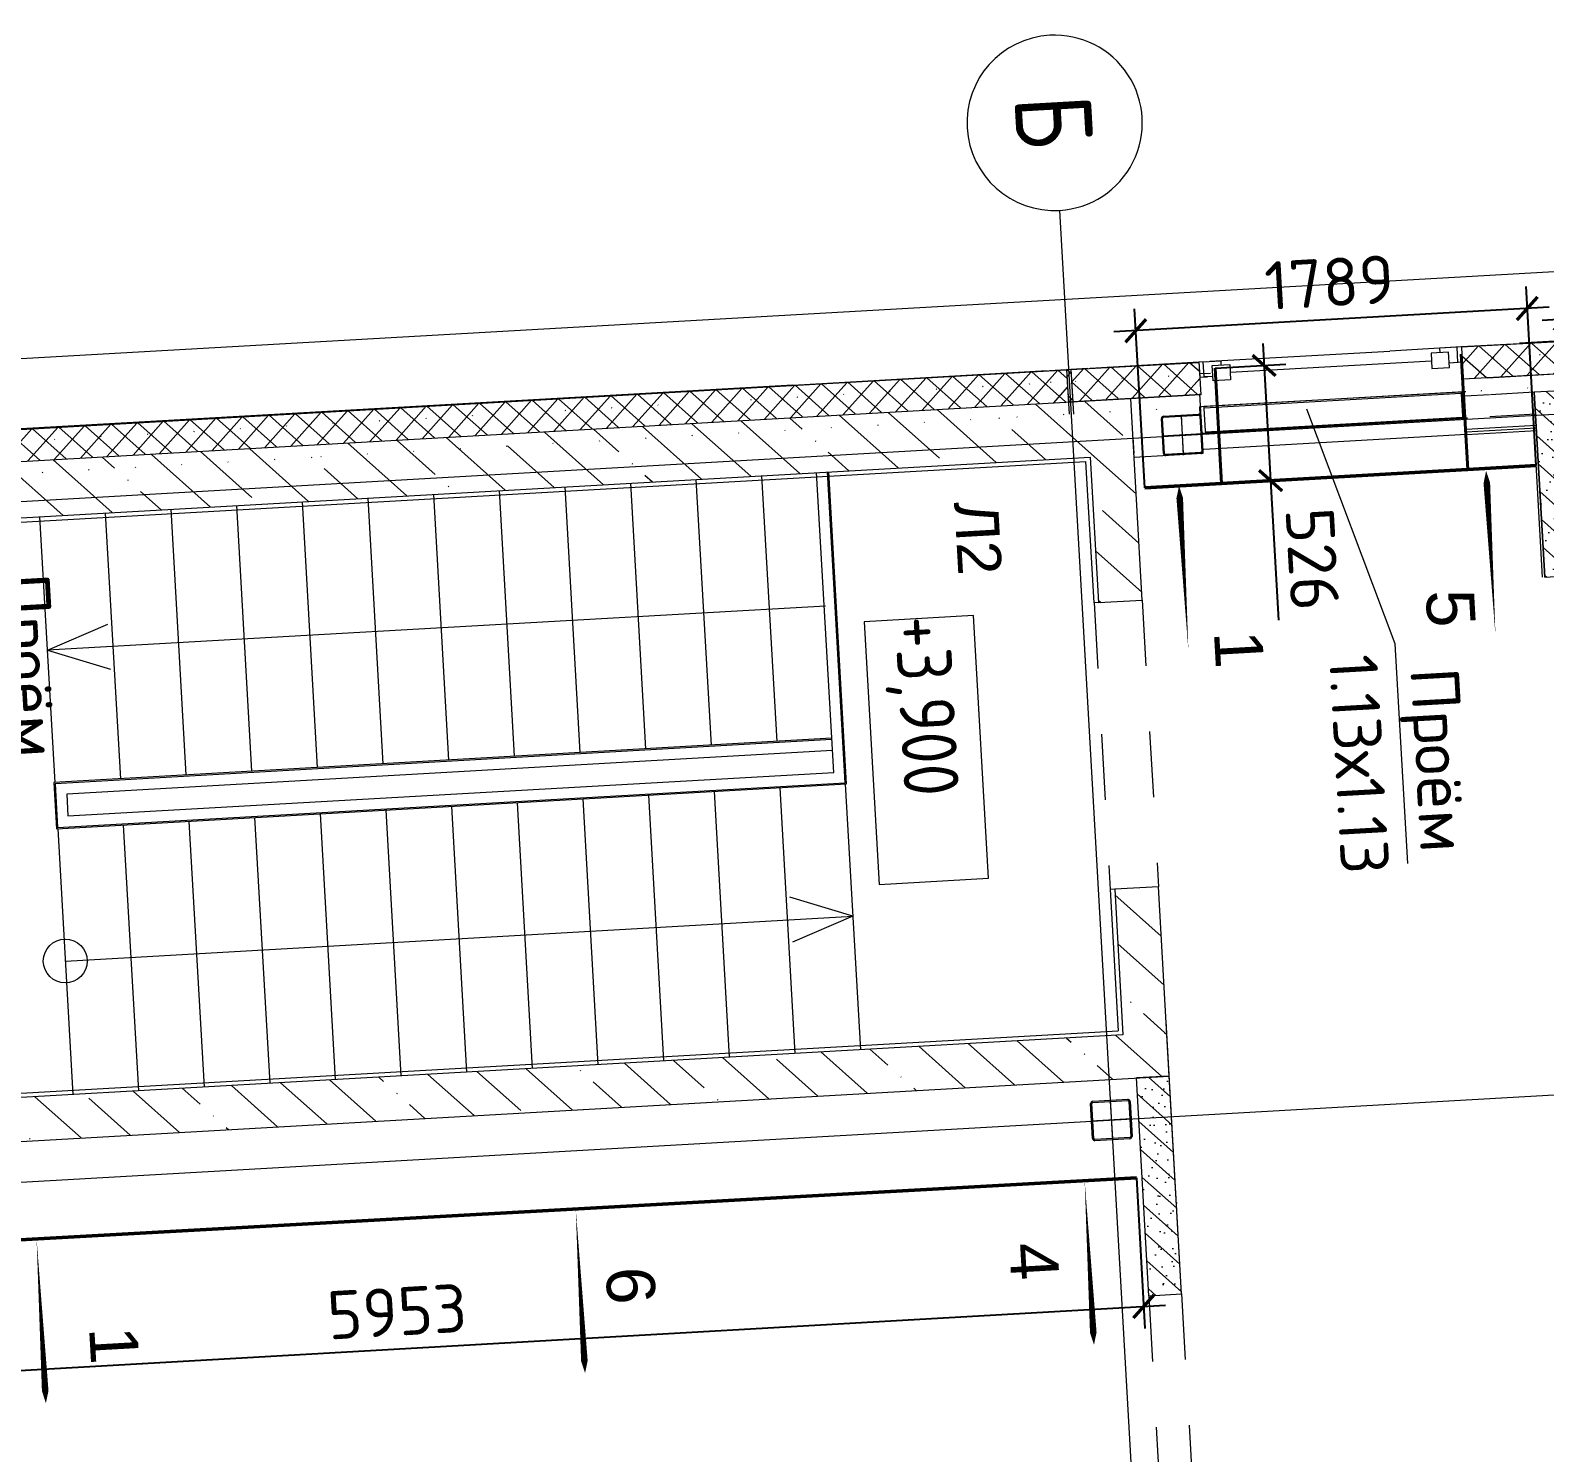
# Model space of a CAD drawing. Header units: metres. Extents: x 107714.6 to 107732.7, y 110796.8 to 110831.
# Drawn here: x 107718.9 to 107725.81, y 110824.25 to 110830.74 of the extents above; entities that cross this region are included whole.
import ezdxf

# ---------------------------------------------------------------- set-up
doc = ezdxf.new("R2010")
doc.units = ezdxf.units.M
doc.header["$PDMODE"] = 35
doc.header["$PDSIZE"] = 0.01
doc.linetypes.add('_ШТР__3__3__Скрыто', pattern=[6, 3, -3])
doc.linetypes.add('GOST2.303 5', pattern=[24, 20, -1.5, 1, -1.5])
for name, color, linetype in [('2023.11.08_В_ОТКЛОНЕНИЯ', 7, 'Continuous'), ('_1-1_ Внутренние стены', 7, 'Continuous'), ('PDF _Текст', 7, 'Continuous')]:
    doc.layers.add(name, color=color, linetype=linetype)
doc.layers.add('Вспомогательные', color=6, linetype='Continuous', plot=False)
for name, color, linetype, lineweight in [('Высотные отметки', 7, 'Continuous', 9), ('ГКЛ', 250, 'Continuous', 50), ('Оси', 7, 'Continuous', 9), ('Откосы', 250, 'Continuous', 40), ('Перекрытия', 7, 'Continuous', 18), ('Размерные', 45, 'Continuous', 15), ('Стены', 7, 'Continuous', 18), ('Стены разрез', 7, 'Continuous', 5), ('Стены штриховка', 7, 'Continuous', 5), ('Типовые аннотации', 7, 'Continuous', 18), ('Элементы узлов', 7, 'Continuous', 18)]:
    doc.layers.add(name, color=color, linetype=linetype, lineweight=lineweight)
for name, color, linetype, lineweight, true_color in [('Импосты витража', 7, 'Continuous', 9, 0x004080), ('Каркас несущий', 7, 'Continuous', 18, 0x800040), ('Каркас_Импост', 7, 'Continuous', 9, 0x804000), ('Крыши', 7, 'Continuous', 9, 0x004000), ('Лестницы', 7, 'Continuous', 9, 0x506c76), ('Линии', 7, 'Continuous', 9, 0x00a600), ('Ограждение', 7, 'Continuous', 9, 0x408080), ('Окна', 7, 'Continuous', 9, 0x0080c0), ('Поручни', 7, 'Continuous', 9, 0x408080), ('Скрытые грани', 7, 'Continuous', 18, 0x800040)]:
    doc.layers.add(name, color=color, linetype=linetype, lineweight=lineweight, true_color=true_color)
doc.styles.add('AxeAndPointZ', font='arial.ttf')
doc.styles.add('GOST 2.304 type A', font='isocpeur.ttf')
doc.styles.add('GOST Common', font='GOST_Common.ttf', dxfattribs={"width": 0.9, "height": 349.9999999999996})
doc.styles.add('GOST Common_2', font='GOST_Common.ttf', dxfattribs={"width": 0.9, "height": 250})
doc.styles.add('PDF Arial', font='arial.ttf')
doc.dimstyles.new('ISO-25', dxfattribs={"dimtxt": 0.22, "dimasz": 0.1, "dimexe": 0.1, "dimexo": 0, "dimgap": 0.06, "dimtad": 1, "dimdec": 0, "dimlfac": 1000, "dimtxsty": 'GOST 2.304 type A', "dimblk": 'ARCHTICK', "dimcen": 2.5, "dimdle": 0.1, "dimadec": 0, "dimazin": 0, "dimtfac": 1, "dimtdec": 0, "dimtmove": 0, "dimatfit": 3, "dimfxl": 1, "dimarcsym": 0})
pattern_1 = [(318.2530497410625, (107716.8197510312, 110843.4980960244), (0.09987629308477991, 0.1119139226354038), [])]
pattern_2 = [(318.2530497410625, (107716.8197510312, 110843.4980960244), (0.2114048203627841, 0.2368844695782714), []), (318.2530497410625, (107716.8324908329, 110843.2739517819), (0.2114048203627841, 0.2368844695782714), [0.396875, -0.079375, 0.003353, -0.07602199999999999])]

# ---------------------------------------------------------------- blocks, each defined once
blk = doc.blocks.new('102_Окно_1Створка_ГОСТ23166-99 - 1160х1150h-949099-_О__L2_3_900_')
at = {"layer": 'Каркас_Импост', "color": 7, "lineweight": 18}
for p, q in [((-638.1000000000057, 75), (-638.1000000000057, 4.999999999999946)), ((-638.1000000000057, 75), (-603.0999999999879, 75)), ((-618.0999999999985, 75), (-538.0999999999988, 75)), ((-618.0999999999985, 5.000000000001291), (-618.0999999999985, 75)), ((-538.0999999999988, 75), (-538.0999999999988, 55.00000000000065)), ((461.8999999999968, 75), (461.8999999999968, 54.99999999999865)), ((541.8999999999966, 75), (461.8999999999968, 75)), ((561.8999999999994, 75), (526.8999999999995, 75)), ((541.8999999999966, 5.000000000001291), (541.8999999999966, 75)), ((561.8999999999994, 75), (561.8999999999994, 4.999999999999946)), ((-638.1000000000057, 4.999999999999946), (-603.1000000000057, 4.999999999999946)), ((-578.0999999999991, 5.000000000001291), (-618.0999999999985, 5.000000000001291)), ((-578.0999999999991, -14.99999999999933), (-578.0999999999991, 55.00000000000065)), ((-578.0999999999991, 55.00000000000065), (-498.0999999999991, 55.00000000000065)), ((-498.0999999999991, 55.00000000000065), (-498.0999999999991, -14.99999999999933)), ((-498.0999999999991, 20.00000000000716), (421.8999999999967, 20.00000000000716)), ((421.8999999999967, 54.99999999999865), (421.8999999999967, -14.99999999999933)), ((501.8999999999966, 54.99999999999865), (421.8999999999967, 54.99999999999865)), ((501.8999999999966, -14.99999999999933), (501.8999999999966, 54.99999999999865)), ((541.8999999999966, 5.000000000001291), (501.8999999999966, 5.000000000001291)), ((561.8999999999994, 4.999999999999946), (526.8999999999992, 4.999999999999946)), ((-498.0999999999991, -14.99999999999933), (-578.0999999999991, -14.99999999999933)), ((421.8999999999967, -14.99999999999933), (501.8999999999966, -14.99999999999933))]:
    blk.add_line(p, q, dxfattribs=at)
blk = doc.blocks.new('253_Балка_Труба_ГОСТ 30245-2003 - 120x120x5-1324363-_О__L2_3_900_')
at = {"layer": 'Каркас несущий', "color": 7}
for p, q in [((587.2999999999747, 59.99999999998203), (-587.3000000000246, 59.99999999998203)), ((-587.300000000033, 50.99999999999854), (-587.300000000033, 59.99999999999781)), ((-587.300000000033, -51.00000000000383), (-587.300000000033, 50.99999999999826)), ((587.2999999999648, 59.99999999999781), (587.2999999999648, 50.9999999999986)), ((587.2999999999648, 50.99999999999826), (587.2999999999648, -51.00000000000383)), ((-587.300000000033, -60.00000000000152), (-587.300000000033, -51.00000000000359)), ((-587.3000000000246, -60.00000000001668), (587.2999999999747, -60.00000000001668)), ((587.2999999999648, -51.00000000000354), (587.2999999999648, -60.00000000000152))]:
    blk.add_line(p, q, dxfattribs=at)
at = {"layer": 'Скрытые грани', "color": 7}
for p, q in [((-587.300000000033, 54.99999999999806), (587.2999999999648, 54.99999999999806)), ((-587.300000000033, -55.00000000000161), (587.2999999999648, -55.00000000000161))]:
    blk.add_line(p, q, dxfattribs=at)
blk = doc.blocks.new('Ограждение - Ограждение-1239730-_О__L2_3_900_')
at = {"layer": 'Поручни', "color": 7}
for p, q in [((16501.00000000007, 4880.999999999986), (15075.00000000008, 4880.999999999991)), ((16495.00000000007, 4874.999999999986), (15075.00000000008, 4874.999999999991)), ((16495.00000000007, 1274.999999999985), (16495.00000000007, 4874.999999999987)), ((16501.00000000007, 1268.999999999985), (16501.00000000007, 4880.999999999986)), ((16445.00000000007, 4824.999999999986), (15075.00000000008, 4824.999999999991)), ((16289.00000000008, 4824.999999999985), (16289.00000000007, 1268.999999999986)), ((16295.00000000008, 4824.999999999985), (16295.00000000007, 1274.999999999985)), ((16345.00000000008, 4824.999999999985), (16345.00000000007, 1324.999999999986)), ((16445.00000000006, 1324.999999999985), (16445.00000000007, 4824.999999999986)), ((16345.00000000007, 1324.999999999985), (16445.00000000006, 1324.999999999985)), ((16289.00000000007, 1268.999999999986), (16501.00000000007, 1268.999999999985)), ((16295.00000000007, 1274.999999999986), (16495.00000000007, 1274.999999999985))]:
    blk.add_line(p, q, dxfattribs=at)
blk = doc.blocks.new('Прямоугольный импост - 20х150 мм_Утеплитель_Наружный-1317558-_О__L2_3_900_')
at = {"layer": 'Импосты витража'}
h = blk.add_hatch(dxfattribs=at)
h.set_pattern_fill('FP_21', style=0, pattern_type=2)
h.set_pattern_definition([(225, (6000, 14800), (60.10407640085654, -60.10407640085653), []), (135, (6000, 14800), (-60.10407640085654, -60.10407640085653), [])])
h.paths.add_polyline_path([(9.999999999993396, 74.99999999998295), (9.999999999993396, -75.00000000001761), (-10.00000000000206, -75.00000000001761), (-10.00000000000206, 74.99999999998295)], flags=0)
at = {"layer": 'Импосты витража', "color": 7, "lineweight": 18}
for p, q in [((10, 75), (-10, 75)), ((-10, 75), (-10, -74.99999999999999)), ((10, 74.99999999999999), (10, -74.99999999999999)), ((-10, -74.99999999999999), (10, -74.99999999999999))]:
    blk.add_line(p, q, dxfattribs=at)
blk = doc.blocks.new('012_Стрелка _ЭлУзла_Линия_ - Стрелка с пустым кружком-1367275-_О__L2_3_900_')
at = {"layer": 'Элементы узлов'}
blk.add_line((0.9999999999999757, 0), (3600, 0), dxfattribs=at)
blk = doc.blocks.new('012_Стрелка _ЭлУзла_Линия_ - Стрелка-1367453-_О__L2_3_900_')
at = {"layer": 'Элементы узлов'}
blk.add_line((0.9999999999999757, 0), (3557.000000000004, 0), dxfattribs=at)
blk = doc.blocks.new('Высотные отметки - Рамка-5093-_О__L2_3_900_')
at = {"layer": 'Типовые аннотации', "lineweight": 9}
for p, q in [((-6, -4.215182808673287e-14), (-6, 4.999999999999958)), ((-6, 4.999999999999958), (6, 4.999999999999958)), ((6, 4.999999999999958), (6, -4.229949723821846e-14)), ((6, -4.215182808673287e-14), (-6, -4.215182808673287e-14))]:
    blk.add_line(p, q, dxfattribs=at)
blk = doc.blocks.new('к4')
at = {"color": 253, "linetype": 'Continuous', "lineweight": 5, "ltscale": 150}
for p, q in [((4150607.778568611, 536606.2294011294), (4150607.778568611, 536766.2294011294)), ((4150612.778568611, 536606.2294011294), (4150612.778568611, 536766.2294011294)), ((4150617.778568611, 536776.2294011294), (4150777.778568611, 536776.2294011294)), ((4150617.778568611, 536771.2294011294), (4150777.778568611, 536771.2294011294)), ((4150782.778568611, 536766.2294011294), (4150782.778568611, 536606.2294011294)), ((4150787.778568611, 536766.2294011294), (4150787.778568611, 536606.2294011294)), ((4150777.778568611, 536601.2294011294), (4150617.778568611, 536601.2294011294)), ((4150777.778568611, 536596.2294011294), (4150617.778568611, 536596.2294011294))]:
    blk.add_line(p, q, dxfattribs=at)
at = {"color": 253, "linetype": 'GOST2.303 5', "lineweight": 5, "ltscale": 150}
for p, q in [((4150697.778568611, 536778.2294011294), (4150697.778568611, 536594.2294011294)), ((4150605.778568611, 536686.2294011294), (4150789.778568611, 536686.2294011294))]:
    blk.add_line(p, q, dxfattribs=at)
at = {"color": 253, "linetype": 'Continuous', "lineweight": 5, "ltscale": 150}
for centre, radius, start, end in [((4150617.778568611, 536766.2294011294), 10, 90, 180), ((4150617.778568611, 536766.2294011294), 5, 90, 180), ((4150777.778568611, 536766.2294011294), 10, 0, 90), ((4150777.778568611, 536766.2294011294), 5, 0, 90), ((4150617.778568611, 536606.2294011294), 10, 180, 270), ((4150617.778568611, 536606.2294011294), 5, 180, 270), ((4150777.778568611, 536606.2294011294), 5, 270, 0), ((4150777.778568611, 536606.2294011294), 10, 270, 0)]:
    blk.add_arc(centre, radius, start, end, dxfattribs=at)
at = {"layer": 'Вспомогательные', "color": 253, "lineweight": 5, "ltscale": 10}
blk.add_line((4150612.778568611, 536686.2294011294), (4150782.778568611, 536686.2294011294), dxfattribs=at)
blk = doc.blocks.new('к2')
at = {"color": 0, "linetype": 'Continuous', "lineweight": 5, "ltscale": 150}
for p, q in [((4137507.778568611, 536606.2294011269), (4137507.778568611, 536766.2294011269)), ((4137512.778568611, 536606.2294011269), (4137512.778568611, 536766.2294011269)), ((4137517.778568611, 536776.2294011269), (4137677.778568611, 536776.2294011269)), ((4137517.778568611, 536771.2294011269), (4137677.778568611, 536771.2294011269)), ((4137682.778568611, 536766.2294011269), (4137682.778568611, 536606.2294011269)), ((4137687.778568611, 536766.2294011269), (4137687.778568611, 536606.2294011269)), ((4137677.778568611, 536601.2294011269), (4137517.778568611, 536601.2294011269)), ((4137677.778568611, 536596.2294011269), (4137517.778568611, 536596.2294011269))]:
    blk.add_line(p, q, dxfattribs=at)
at = {"color": 0, "linetype": 'GOST2.303 5', "lineweight": 5, "ltscale": 150}
for p, q in [((4137597.778568611, 536778.2294011269), (4137597.778568611, 536594.2294011269)), ((4137505.778568611, 536686.2294011269), (4137689.778568611, 536686.2294011269))]:
    blk.add_line(p, q, dxfattribs=at)
at = {"color": 0, "linetype": 'Continuous', "lineweight": 5, "ltscale": 150}
for centre, radius, start, end in [((4137517.778568611, 536766.2294011269), 10, 90, 180), ((4137517.778568611, 536766.2294011269), 5, 90, 180), ((4137677.778568611, 536766.2294011269), 10, 0, 90), ((4137677.778568611, 536766.2294011269), 5, 0, 90), ((4137517.778568611, 536606.2294011269), 10, 180, 270), ((4137517.778568611, 536606.2294011269), 5, 180, 270), ((4137677.778568611, 536606.2294011269), 5, 270, 0), ((4137677.778568611, 536606.2294011269), 10, 270, 0)]:
    blk.add_arc(centre, radius, start, end, dxfattribs=at)
at = {"layer": 'Вспомогательные', "color": 0, "lineweight": 5, "ltscale": 10}
blk.add_line((4137512.778568611, 536686.2294011269), (4137682.778568611, 536686.2294011269), dxfattribs=at)
blk = doc.blocks.new('Ось сетки - Круг_Ø8 мм-6577-_О__L2_3_900_')
at = {"layer": 'Оси', "lineweight": 20}
for centre, start, end in [((0, -2.710563210106287e-17), 359.9999999999996, 179.9999999999998), ((5.287437154777308e-16, -2.710563210106287e-17), 179.9999999999998, 359.9999999999993)]:
    blk.add_arc(centre, 4.000000000000003, start, end, dxfattribs=at)
blk = doc.blocks.new('_ArchTick')
at = {"color": 0, "linetype": 'ByBlock', "lineweight": 9, "const_width": 0.15}
blk.add_lwpolyline([(-0.5, -0.5), (0.5, 0.5)], dxfattribs=at)
blk = doc.blocks.new('*D46')
at = {"layer": 'Defpoints', "color": 0, "lineweight": 9, "transparency": 16777216}
for p in [(107729.2769080956, 110829.6144074362), (107729.3071764672, 110829.0818653012, 4.014), (107725.9336212139, 110828.8901208041, 4.014)]:
    blk.add_point(p, dxfattribs=at)
at = {"layer": 'ГКЛ', "color": 0, "lineweight": -2, "transparency": 16777216}
for p, q in [((107729.3071764672, 110829.0818653011), (107729.2712335027, 110829.7142463013)), ((107725.8035139772, 110829.4169883458), (107729.3767469608, 110829.6200820291)), ((107725.9336212139, 110828.8901208041), (107725.8976782493, 110829.5225018039))]:
    blk.add_line(p, q, dxfattribs=at)
at = {"layer": 'ГКЛ', "color": 0, "lineweight": -2, "transparency": 16777216, "xscale": 0.1, "yscale": 0.1, "zscale": 0.1}
for p, rotation in [((107729.2769080957, 110829.6144074361), 3.253049744874275), ((107725.9033528423, 110829.4226629388), 183.2530497448743)]:
    blk.add_blockref('_ArchTick', p, dxfattribs=dict(at, rotation=rotation))
at = {"layer": 'ГКЛ', "color": 0, "lineweight": 9, "transparency": 16777216, "insert": (107727.5804836609, 110829.6882612582), "char_height": 0.22, "attachment_point": 5, "rotation": 3.2530497448742746, "style": 'GOST 2.304 type A'}
blk.add_mtext('3379', dxfattribs=at)
blk = doc.blocks.new('*D80')
at = {"layer": 'Defpoints', "color": 0, "lineweight": 9, "transparency": 16777216}
for p in [(107723.9514504036, 110825.5038855227, 4.057), (107718.0076310355, 110825.1734003201, 4.057), (107723.9847979538, 110824.9171682774)]:
    blk.add_point(p, dxfattribs=at)
at = {"layer": 'ГКЛ', "color": 0, "lineweight": -2, "transparency": 16777216}
for p, q in [((107723.9514504036, 110825.5038855226), (107723.9904725468, 110824.8173294122)), ((107718.0076310355, 110825.1734003201), (107718.0470694035, 110824.4795211469)), ((107717.9415559453, 110824.573685419), (107724.084636819, 110824.9228428704))]:
    blk.add_line(p, q, dxfattribs=at)
at = {"layer": 'ГКЛ', "color": 0, "lineweight": -2, "transparency": 16777216, "xscale": 0.1, "yscale": 0.1, "zscale": 0.1}
for p, rotation in [((107723.9847979538, 110824.9171682774), 3.253049744874275), ((107718.0413948105, 110824.579360012), 183.2530497448743)]:
    blk.add_blockref('_ArchTick', p, dxfattribs=dict(at, rotation=rotation))
at = {"layer": 'ГКЛ', "color": 0, "lineweight": 9, "transparency": 16777216, "insert": (107720.5777584511, 110824.8937949899), "char_height": 0.22, "attachment_point": 5, "rotation": 3.2530497448742746, "style": 'GOST 2.304 type A'}
blk.add_mtext('5953', dxfattribs=at)
blk = doc.blocks.new('*D87')
at = {"layer": 'Defpoints', "color": 0, "lineweight": 9, "transparency": 16777216}
for p in [(107723.9488302751, 110829.3682983617), (107725.7758820181, 110828.7534343346), (107723.9895483748, 110828.6519035695)]:
    blk.add_point(p, dxfattribs=at)
at = {"layer": 'ГКЛ', "color": 0, "lineweight": -2, "transparency": 16777216}
for p, q in [((107725.7758820181, 110828.7534343346), (107725.7294893253, 110829.569667992)), ((107725.8350027835, 110829.4755037199), (107723.8489914099, 110829.3626237686)), ((107723.9895483749, 110828.6519035694), (107723.9431556821, 110829.4681372268))]:
    blk.add_line(p, q, dxfattribs=at)
at = {"layer": 'ГКЛ', "color": 0, "lineweight": -2, "transparency": 16777216, "xscale": 0.1, "yscale": 0.1, "zscale": 0.1}
for p, rotation in [((107725.7351639183, 110829.4698291269), 3.253049744874268), ((107723.9488302751, 110829.3682983616), 183.2530497448743)]:
    blk.add_blockref('_ArchTick', p, dxfattribs=dict(at, rotation=rotation))
at = {"layer": 'ГКЛ', "color": 0, "lineweight": 9, "transparency": 16777216, "insert": (107724.8323502886, 110829.588789815), "char_height": 0.22, "attachment_point": 5, "rotation": 3.2530497448742746, "style": 'GOST 2.304 type A'}
blk.add_mtext('1789', dxfattribs=at)
blk = doc.blocks.new('*D127')
at = {"layer": 'Defpoints', "color": 0, "lineweight": 9, "transparency": 16777216}
for p in [(107724.3103507781, 110829.196986118), (107724.3401991372, 110828.6718336874), (107724.5640109231, 110828.6845545932)]:
    blk.add_point(p, dxfattribs=at)
at = {"layer": 'Откосы', "color": 0, "lineweight": -2, "transparency": 16777216}
for p, q in [((107724.528487971, 110829.3095458889), (107724.5640109231, 110828.6845545932)), ((107724.3103507781, 110829.196986118), (107724.6340014291, 110829.2153816167)), ((107724.3401991372, 110828.6718336874), (107724.6638497883, 110828.6902291862)), ((107724.5640109231, 110828.6845545932), (107724.6002148265, 110828.0475826335))]:
    blk.add_line(p, q, dxfattribs=at)
at = {"layer": 'Откосы', "color": 0, "lineweight": -2, "transparency": 16777216, "xscale": 0.1, "yscale": 0.1, "zscale": 0.1}
for p, rotation in [((107724.534162564, 110829.2097070237), 93.25304974487426), ((107724.5640109231, 110828.6845545932), 273.2530497448743)]:
    blk.add_blockref('_ArchTick', p, dxfattribs=dict(at, rotation=rotation))
at = {"layer": 'Откосы', "color": 0, "lineweight": 9, "transparency": 16777216, "insert": (107724.7546762421, 110828.3257959889), "char_height": 0.22, "attachment_point": 5, "rotation": 273.25304974487426, "style": 'GOST 2.304 type A'}
blk.add_mtext('526', dxfattribs=at)

msp = doc.modelspace()

# ---------------------------------------------------------------- hatches: boundary and pattern name
at = {"layer": '_1-1_ Внутренние стены', "linetype": 'Continuous', "lineweight": 5}
h = msp.add_hatch(dxfattribs=at)
h.set_pattern_fill('ГАЗОБЕТОН_0004', color=253, scale=0.0009999999999999998, angle=-86.74695025893752, style=0, pattern_type=2)
h.set_pattern_definition([(318.2530497410625, (107717.7062463423, 110785.4281183201), (0.05992577585086795, 0.06714835358124227), []), (3.253049741062484, (107717.7661721181, 110785.4952666737), (-0.004596420321715167, 0.08086948077133997), [0, -0.05399999999999999, 0, -0.081]), (68.25304974106251, (107717.8333204717, 110785.4353408978), (0.07523517132326894, -0.03001114786139262), [0, -0.0396, 0, -0.06839999999999997])])
h.paths.add_polyline_path([(107725.9166638616, 110829.096102171), (107725.7669055639, 110829.0875902815), (107725.8148558746, 110828.243951871), (107725.9646141724, 110828.2524637605)])
h = msp.add_hatch(dxfattribs=at)
h.set_pattern_fill('ГАЗОБЕТОН_0004', color=253, scale=0.0009999999999999998, angle=-86.74695025893752, style=0, pattern_type=2)
h.set_pattern_definition([(318.2530497410625, (107715.8908256341, 110782.3000601921), (0.05992577585086795, 0.06714835358124227), []), (3.253049741062484, (107715.9507514099, 110782.3672085456), (-0.004596420321715167, 0.08086948077133997), [0, -0.05399999999999999, 0, -0.081]), (68.25304974106251, (107716.0178997635, 110782.3072827698), (0.07523517132326894, -0.03001114786139262), [0, -0.0396, 0, -0.06839999999999997])])
h.paths.add_polyline_path([(107724.1012431534, 110825.968044043), (107723.9514848557, 110825.9595321535), (107724.0079470559, 110824.9661354452), (107724.1577053537, 110824.9746473347)])
at = {"layer": 'Стены штриховка', "lineweight": 5}
h = msp.add_hatch(dxfattribs=at)
h.set_pattern_fill('FP_6', color=253, scale=0.0009999999999999998, angle=-86.74695025893752, style=0, pattern_type=2)
h.set_pattern_definition([(318.2530497410625, (107716.8165165132, 110843.5550041776), (0.05659656608137528, 0.06341788949339548), []), (48.25304974106248, (107716.8165165132, 110843.5550041776), (-0.06341788949339547, 0.05659656608137528), [])])
h.paths.add_polyline_path([(107723.660814524, 110829.0470128025), (107724.2448718852, 110829.0802091715), (107724.2365869794, 110829.2259739147), (107723.6525296183, 110829.1927775457)], flags=0)
h.paths.add_polyline_path([(107725.4429382669, 110829.1483042874), (107729.7439965776, 110829.3927657534), (107729.7357116718, 110829.5385304965), (107725.4346533612, 110829.2940690305), (107725.4359542482, 110829.2711812063)], flags=0)
h = msp.add_hatch(dxfattribs=at)
h.set_pattern_fill('FP_5', color=253, scale=0.0009999999999999998, angle=-86.74695025893752, style=0, pattern_type=2)
h.set_pattern_definition(pattern_1)
h.paths.add_polyline_path([(107723.6556506444, 110829.1378661698), (107723.6557641363, 110829.1358693925), (107724.2398214974, 110829.1690657615), (107724.2397080055, 110829.1710625388), (107723.7335249592, 110829.1422923524)], flags=0)
h.paths.add_polyline_path([(107725.4377743873, 110829.2391576547), (107725.4378878792, 110829.2371608774), (107729.7389461898, 110829.4816223434), (107729.738832698, 110829.4836191207), (107725.6018413219, 110829.2484828115)], flags=0)
h = msp.add_hatch(dxfattribs=at)
h.set_pattern_fill('FP_5', color=253, scale=0.0009999999999999998, angle=-86.74695025893752, style=0, pattern_type=2)
h.set_pattern_definition(pattern_1)
h.paths.add_polyline_path([(107723.6641625339, 110828.9881078721), (107724.248219895, 110829.0213042411), (107724.2481064031, 110829.0233010184), (107723.664049042, 110828.9901046494)], flags=0)
h.paths.add_polyline_path([(107725.4462862768, 110829.089399357), (107727.8840168477, 110829.2279539047), (107729.7473445875, 110829.333860823), (107729.7472310956, 110829.3358576003), (107725.4461727849, 110829.0913961343)], flags=0)
h = msp.add_hatch(dxfattribs=at)
h.set_pattern_fill('FP_6', color=253, scale=0.0009999999999999998, angle=-86.74695025893752, style=0, pattern_type=2)
h.set_pattern_definition([(318.2530497410625, (107716.816630005, 110843.5530074003), (0.05659656608137528, 0.06341788949339548), []), (48.25304974106248, (107716.816630005, 110843.5530074003), (-0.06341788949339547, 0.05659656608137528), [])])
h.paths.add_polyline_path([(107717.5474965062, 110828.843779407), (107717.555781412, 110828.6980146639), (107723.6409602428, 110829.0438811066), (107723.6326753371, 110829.1896458498), (107722.6755519695, 110829.135245336)], flags=0)
h = msp.add_hatch(dxfattribs=at)
h.set_pattern_fill('FP_5', color=253, scale=0.0009999999999999998, angle=-86.74695025893752, style=0, pattern_type=2)
h.set_pattern_definition(pattern_1)
h.paths.add_polyline_path([(107717.5506175324, 110828.7888680312), (107723.6357963632, 110829.1347344739), (107723.6356828714, 110829.1367312512), (107717.5505040405, 110828.7908648085)], flags=0)
h = msp.add_hatch(dxfattribs=at)
h.set_pattern_fill('FP_4', color=253, scale=0.0009999999999999998, angle=-86.74695025893752, style=0, pattern_type=2)
h.set_pattern_definition(pattern_2)
h.paths.add_polyline_path([(107717.5503973429, 110828.4402938619), (107723.9400847125, 110828.8034678132), (107723.9256145004, 110829.0580569194), (107717.5359271308, 110828.694882968), (107717.5437230811, 110828.5577209139)])
h = msp.add_hatch(dxfattribs=at)
h.set_pattern_fill('FP_5', color=253, scale=0.0009999999999999998, angle=-86.74695025893752, style=0, pattern_type=2)
h.set_pattern_definition(pattern_1)
h.paths.add_polyline_path([(107717.55901593, 110828.6411065108), (107723.6441947609, 110828.9869729535), (107723.644081269, 110828.9889697308), (107717.5589024381, 110828.6431032881)], flags=0)
h = msp.add_hatch(dxfattribs=at)
h.set_pattern_fill('FP_4', color=253, scale=0.0009999999999999998, angle=-86.74695025893752, style=0, pattern_type=2)
h.set_pattern_definition(pattern_2)
h.paths.add_polyline_path([(107723.7781430256, 110828.128190174), (107723.9778207559, 110828.13953936), (107723.9400847125, 110828.8034678132), (107723.7404069822, 110828.7921186272)], flags=0)
h.paths.add_polyline_path([(107723.8902162371, 110826.1563725873), (107724.0898939674, 110826.1677217733), (107724.0521579241, 110826.8316502265), (107723.8524801938, 110826.8203010405), (107723.8750019371, 110826.4240531861)], flags=0)
h = msp.add_hatch(dxfattribs=at)
h.set_pattern_fill('FP_4', color=253, scale=0.0009999999999999998, angle=-86.74695025893752, style=0, pattern_type=2)
h.set_pattern_definition(pattern_2)
h.paths.add_polyline_path([(107717.9082148976, 110825.6693288579), (107717.9112335141, 110825.6162192776), (107724.1012431534, 110825.968044043), (107724.0898939674, 110826.1677217733), (107717.8998843282, 110825.8158970079)], flags=0)

# ---------------------------------------------------------------- linework, layer by layer
at = {"lineweight": 5, "ltscale": 0.1}
for p, q in [((107724.2398799419, 110829.0799254418), (107724.2553148348, 110828.8083637285)), ((107724.2392343972, 110829.0207935276), (107724.2412205047, 110828.9858499248)), ((107724.2553148348, 110828.8083637285), (107723.9408224096, 110828.7904887606)), ((107724.2547989137, 110828.8133424746), (107724.2448150272, 110828.8127750153))]:
    msp.add_line(p, q, dxfattribs=at)
at = {"linetype": '_ШТР__3__3__Скрыто', "lineweight": 5, "ltscale": 0.1}
for p, q in [((107723.7581752526, 110828.1270552553), (107723.8325124207, 110826.8191661218)), ((107723.9778207559, 110828.1395393599), (107724.052157924, 110826.8316502264)), ((107724.1577053536, 110824.9746473346), (107724.2150187428, 110823.9662747966)), ((107724.0079470559, 110824.9661354451), (107724.0652604451, 110823.9577629071))]:
    msp.add_line(p, q, dxfattribs=at)
at = {"lineweight": 9}
msp.add_lwpolyline([(107725.1897006694, 110826.937592837), (107725.1327345513, 110827.9398554825), (107724.7288779952, 110829.0099289967)], dxfattribs=at)
at = {"layer": '2023.11.08_В_ОТКЛОНЕНИЯ'}
for points in [[(107725.5900364602, 110827.9806305801, 0, 0, 0), (107725.5474770125, 110828.7294220687, 0, 0.1599999999999999, 0), (107725.5645007916, 110828.4299054733, 0.02999999999999999, 0.02999999999999999, 0), (107725.5900364602, 110827.9806305801, 0, 0, 0)], [(107724.1887304698, 110827.9120141229, 0, 0, 0), (107724.1461710221, 110828.6608056115, 0, 0.1599999999999999, 0), (107724.1631948012, 110828.361289016, 0.02999999999999999, 0.02999999999999999, 0), (107724.1887304698, 110827.9120141229, 0, 0, 0)]]:
    msp.add_lwpolyline(points, format="xyseb", dxfattribs=at)
at = {"layer": '2023.11.08_В_ОТКЛОНЕНИЯ', "elevation": 4.057}
for points in [[(107723.7154263568, 110825.4907622344, 0, 0, 0), (107723.7579858044, 110824.7419707457, 0, 0.1599999999999999, 0), (107723.7409620254, 110825.0414873412, 0.02999999999999999, 0.02999999999999999, 0), (107723.7154263568, 110825.4907622344, 0, 0, 0)], [(107721.3931120447, 110825.3616381025, 0, 0, 0), (107721.4356714923, 110824.6128466139, 0, 0.1599999999999999, 0), (107721.4186477133, 110824.9123632094, 0.02999999999999999, 0.02999999999999999, 0), (107721.3931120447, 110825.3616381025, 0, 0, 0)], [(107718.9327327745, 110825.2248373535, 0, 0, 0), (107718.9752922222, 110824.4760458649, 0, 0.1599999999999999, 0), (107718.9582684431, 110824.7755624604, 0.02999999999999999, 0.02999999999999999, 0), (107718.9327327745, 110825.2248373535, 0, 0, 0)]]:
    msp.add_lwpolyline(points, format="xyseb", dxfattribs=at)
at = {"layer": 'Высотные отметки'}
msp.add_line((107722.7429146152, 110827.4502781075), (107722.7433995623, 110827.4417459426), dxfattribs=at)
at = {"layer": 'ГКЛ'}
for points in [[(107725.4621716357, 110828.735603816), (107724.3120279092, 110828.6702325048)], [(107725.775882018, 110828.7534343346), (107725.4633863701, 110828.7356728585)], [(107724.3120279092, 110828.6702325048), (107723.9895483748, 110828.6519035695)]]:
    msp.add_lwpolyline(points, dxfattribs=at)
at = {"layer": 'ГКЛ', "elevation": 4.057}
msp.add_lwpolyline([(107718.0076310355, 110825.1734003201), (107723.9514504035, 110825.5038855226)], dxfattribs=at)
at = {"layer": 'Крыши', "color": 7, "lineweight": 5}
for p, q in [((107729.6547286992, 110829.5359308535), (107725.700020488, 110829.3111550665)), ((107725.4346533612, 110829.2940690305), (107725.1079079843, 110829.2754976353)), ((107722.3836684048, 110829.1206586275), (107717.6302492724, 110828.8504860965)), ((107723.5608037225, 110829.1324753065), (107723.5610895861, 110829.1344947822)), ((107724.2892839646, 110829.1738803131), (107724.2397080055, 110829.1710625388))]:
    msp.add_line(p, q, dxfattribs=at)
at = {"layer": 'Лестницы', "color": 7}
for p, q in [((107722.3117135639, 110827.4949559095), (107722.242824005, 110828.7069997324)), ((107722.3117135639, 110827.4949559095), (107722.242824005, 110828.7069997324)), ((107721.1136471821, 110827.4268607936), (107721.0447576232, 110828.6389046165)), ((107721.1136471821, 110827.4268607936), (107721.0447576232, 110828.6389046165)), ((107721.4131637775, 110827.4438845726), (107721.3442742186, 110828.6559283955)), ((107721.4131637775, 110827.4438845726), (107721.3442742186, 110828.6559283955)), ((107721.712680373, 110827.4609083515), (107721.6437908141, 110828.6729521745)), ((107721.712680373, 110827.4609083515), (107721.6437908141, 110828.6729521745)), ((107722.0121969684, 110827.4779321305), (107721.9433074095, 110828.6899759534)), ((107722.0121969684, 110827.4779321305), (107721.9433074095, 110828.6899759534)), ((107719.9155808003, 110827.3587656777), (107719.8466912414, 110828.5708095006)), ((107719.9155808003, 110827.3587656777), (107719.8466912414, 110828.5708095006)), ((107720.2150973957, 110827.3757894567), (107720.1462078368, 110828.5878332796)), ((107720.2150973957, 110827.3757894567), (107720.1462078368, 110828.5878332796)), ((107720.5146139912, 110827.3928132357), (107720.4457244323, 110828.6048570586)), ((107720.5146139912, 110827.3928132357), (107720.4457244323, 110828.6048570586)), ((107720.8141305866, 110827.4098370146), (107720.7452410277, 110828.6218808376)), ((107720.8141305866, 110827.4098370146), (107720.7452410277, 110828.6218808376)), ((107719.0170310139, 110827.3076943408), (107718.948141455, 110828.5197381637)), ((107719.0170310139, 110827.3076943408), (107718.948141455, 110828.5197381637)), ((107719.3165476094, 110827.3247181198), (107719.2476580505, 110828.5367619427)), ((107719.3165476094, 110827.3247181198), (107719.2476580505, 110828.5367619427)), ((107719.6160642048, 110827.3417418988), (107719.5471746459, 110828.5537857217)), ((107719.6160642048, 110827.3417418988), (107719.5471746459, 110828.5537857217)), ((107721.7247105101, 110827.2492499574), (107721.793600069, 110826.0372061345)), ((107721.7247105101, 110827.2492499574), (107721.793600069, 110826.0372061345)), ((107722.0242271055, 110827.2662737364), (107722.0931166644, 110826.0542299135)), ((107722.0242271055, 110827.2662737364), (107722.0931166644, 110826.0542299135)), ((107722.323743701, 110827.2832975154), (107722.3926332599, 110826.0712536924)), ((107722.323743701, 110827.2832975154), (107722.3926332599, 110826.0712536924)), ((107722.6232602964, 110827.3003212943), (107722.6921498553, 110826.0882774714)), ((107722.6232602964, 110827.3003212943), (107722.6921498553, 110826.0882774714)), ((107720.5266441283, 110827.1811548415), (107720.5955336872, 110825.9691110186)), ((107720.5266441283, 110827.1811548415), (107720.5955336872, 110825.9691110186)), ((107720.8261607238, 110827.1981786205), (107720.8950502826, 110825.9861347976)), ((107720.8261607238, 110827.1981786205), (107720.8950502826, 110825.9861347976)), ((107721.1256773192, 110827.2152023995), (107721.1945668781, 110826.0031585766)), ((107721.1256773192, 110827.2152023995), (107721.1945668781, 110826.0031585766)), ((107721.4251939146, 110827.2322261785), (107721.4940834735, 110826.0201823555)), ((107721.4251939146, 110827.2322261785), (107721.4940834735, 110826.0201823555)), ((107719.3285777465, 110827.1130597257), (107719.3974673054, 110825.9010159028)), ((107719.3285777465, 110827.1130597257), (107719.3974673054, 110825.9010159028)), ((107719.628094342, 110827.1300835046), (107719.6969839009, 110825.9180396817)), ((107719.628094342, 110827.1300835046), (107719.6969839009, 110825.9180396817)), ((107719.9276109374, 110827.1471072836), (107719.9965004963, 110825.9350634607)), ((107719.9276109374, 110827.1471072836), (107719.9965004963, 110825.9350634607)), ((107720.2271275329, 110827.1641310626), (107720.2960170918, 110825.9520872397)), ((107720.2271275329, 110827.1641310626), (107720.2960170918, 110825.9520872397)), ((107719.0290611511, 110827.0960359467), (107719.09795071, 110825.8839921238)), ((107719.0290611511, 110827.0960359467), (107719.09795071, 110825.8839921238))]:
    msp.add_line(p, q, dxfattribs=at)
at = {"layer": 'Линии', "color": 7}
for p, q in [((107717.7711777649, 110828.4328101934), (107723.7215741278, 110828.7710159356)), ((107723.7581752526, 110828.1270552554), (107723.7215741278, 110828.7710159356)), ((107723.7781430256, 110828.128190174), (107723.7581752526, 110828.1270552554)), ((107723.8524801938, 110826.8203010405), (107723.8325124207, 110826.8191661219)), ((107723.8325124207, 110826.8191661219), (107723.8691135455, 110826.1752054417)), ((107717.9187171826, 110825.8369996995), (107723.8691135455, 110826.1752054417))]:
    msp.add_line(p, q, dxfattribs=at)
at = {"layer": 'Оси', "linetype": 'GOST2.303 5'}
for p, q in [((107715.3864752156, 110829.0434720188), (107731.587347872, 110829.9642893604)), ((107723.601329336, 110829.9173719065), (107725.4627667634, 110797.1672168488)), ((107715.9367106953, 110828.4236969691), (107730.9725105753, 110829.2782944695)), ((107715.6015629909, 110825.2996447641), (107731.9381097895, 110826.2281734869))]:
    msp.add_line(p, q, dxfattribs=at)
at = {"layer": 'Откосы'}
for points in [[(107725.4633863701, 110828.7356728585), (107725.433538011, 110829.2608252892)], [(107724.3401991372, 110828.6718336873), (107724.3103507781, 110829.196986118)]]:
    msp.add_lwpolyline(points, dxfattribs=at)
at = {"layer": 'Перекрытия'}
for p, q in [((107725.4474211954, 110829.0694315839), (107725.4347416595, 110829.0687109106)), ((107725.5622358903, 110829.0759573659), (107725.4524131387, 110829.0697153136)), ((107725.7669055639, 110829.0875902815), (107725.5672278336, 110829.0762410955))]:
    msp.add_line(p, q, dxfattribs=at)
at = {"layer": 'Стены', "lineweight": 5}
for points in [[(107724.2861629385, 110829.228791689), (107725.1079079843, 110829.2754976353)], [(107725.4462862768, 110829.089399357), (107724.248219895, 110829.0213042411)], [(107725.8048719881, 110828.2433844117), (107725.7569216774, 110829.0870228222)], [(107725.8148558746, 110828.243951871), (107725.7669055639, 110829.0875902815)], [(107724.2550294066, 110828.9014976029), (107725.4530957884, 110828.9695927188)], [(107725.4573517331, 110828.8947135699), (107724.2592853513, 110828.8266184541)], [(107724.0079470559, 110824.9661354452), (107723.9514848557, 110825.9595321535)]]:
    msp.add_lwpolyline(points, dxfattribs=at)
at = {"layer": 'Стены разрез', "lineweight": 5}
for p, q in [((107729.7605834822, 110829.391705284), (107725.5538728991, 110829.1526063083)), ((107725.7001339799, 110829.3091582892), (107725.4346533612, 110829.2940690305)), ((107722.3836684048, 110829.1206586275), (107723.5447036439, 110829.1866489852)), ((107723.5546875304, 110829.1872164445), (107723.6325618452, 110829.1916426271)), ((107723.6525296183, 110829.1927775457), (107723.7304039331, 110829.1972037282)), ((107723.7403878196, 110829.1977711875), (107724.2365869794, 110829.2259739147)), ((107724.2365869794, 110829.2259739147), (107724.2450988689, 110829.0762156169)), ((107725.4377743873, 110829.2391576547), (107725.4462862768, 110829.089399357)), ((107723.6356828714, 110829.1367312512), (107723.6441947609, 110828.9869729535)), ((107723.6556506444, 110829.1378661698), (107723.6641625339, 110828.9881078721)), ((107724.2450988689, 110829.0762156169), (107717.5109674145, 110828.6934643198)), ((107723.9778207559, 110828.13953936), (107723.9256145004, 110829.0580569194)), ((107725.4552717747, 110829.0899100703), (107725.4462862768, 110829.089399357)), ((107725.9166638616, 110829.096102171), (107725.7669055639, 110829.0875902815)), ((107725.7669055639, 110829.0875902815), (107725.8148558746, 110828.243951871)), ((107725.7669055639, 110829.0875902815), (107725.8148558746, 110828.243951871)), ((107724.2392343971, 110829.0207935277), (107724.248219895, 110829.0213042411)), ((107725.7730332881, 110828.9877771712), (107725.5639169287, 110828.975891517)), ((107725.7772892329, 110828.9128980223), (107725.7730332881, 110828.9877771712)), ((107725.4620812863, 110828.9701034322), (107725.4530957884, 110828.9695927188)), ((107725.4530957884, 110828.9695927188), (107725.4573517331, 110828.8947135699)), ((107725.4573517331, 110828.8947135699), (107725.7772892329, 110828.9128980223)), ((107723.9355450381, 110828.8833389053), (107723.9398009829, 110828.8084597565)), ((107724.2550294066, 110828.9014976029), (107724.2460439087, 110828.9009868895)), ((107717.7500750732, 110828.4516430479), (107723.7404069822, 110828.7921186272)), ((107723.7404069822, 110828.7921186272), (107723.7781430256, 110828.128190174)), ((107725.8148558746, 110828.243951871), (107725.9646141724, 110828.2524637605)), ((107723.7781430256, 110828.128190174), (107723.9778207559, 110828.13953936)), ((107724.0521579241, 110826.8316502265), (107723.8524801938, 110826.8203010405)), ((107723.8524801938, 110826.8203010405), (107723.8902162371, 110826.1563725873)), ((107724.1012431534, 110825.968044043), (107724.0521579241, 110826.8316502265)), ((107724.1577053537, 110824.9746473347), (107724.0870566709, 110826.2176412058)), ((107723.8902162371, 110826.1563725873), (107717.8998843282, 110825.8158970079)), ((107717.6865960675, 110825.6034514434), (107724.1012431534, 110825.968044043)), ((107724.1012431534, 110825.968044043), (107723.9514848557, 110825.9595321535)), ((107724.1577053537, 110824.9746473347), (107724.1012431534, 110825.968044043)), ((107724.0079470559, 110824.9661354452), (107724.1577053537, 110824.9746473347))]:
    msp.add_line(p, q, dxfattribs=at)
at = {"layer": 'Стены штриховка', "lineweight": 5}
for p, q in [((107725.4346533612, 110829.2940690305), (107729.7357116718, 110829.5385304965)), ((107725.4429382669, 110829.1483042874), (107729.7439965776, 110829.3927657534)), ((107717.5305238991, 110828.8428147262), (107723.6326753371, 110829.1896458498)), ((107723.6526431101, 110829.1907807684), (107724.2367004712, 110829.2239771373)), ((107723.6609280159, 110829.0450160252), (107724.244985377, 110829.0782123942)), ((107725.4559330849, 110828.9196732862), (107725.7758705846, 110828.9378577386)), ((107725.456642409, 110828.9071934281), (107725.7765799088, 110828.9253778805))]:
    msp.add_line(p, q, dxfattribs=at)
at = {"layer": 'Типовые аннотации', "lineweight": 20}
for p, q in [((107718.9827564723, 110827.9107210863), (107719.2583875315, 110828.0291589147)), ((107718.9827564723, 110827.9107210863), (107719.2700324821, 110827.8242774969)), ((107722.6575348381, 110826.6972945488), (107722.3702588282, 110826.7837381383)), ((107722.6575348381, 110826.6972945488), (107722.3819037789, 110826.5788567204))]:
    msp.add_line(p, q, dxfattribs=at)
msp.add_circle((107719.0633356927, 110826.4930092012), 0.09999999999999987, dxfattribs=at)

# ---------------------------------------------------------------- block references
at = {"layer": 'Высотные отметки', "lineweight": 20, "extrusion": (0, 0, -1), "xscale": 0.09999999999999992, "yscale": 0.09999999999999992, "zscale": 0.09999999999999992, "rotation": 86.74695025893752}
msp.add_blockref('Высотные отметки - Рамка-5093-_О__L2_3_900_', (-107722.7433995623, 110827.4417459426), dxfattribs=at)
at = {"layer": 'Импосты витража', "color": 7, "lineweight": 18, "extrusion": (0, 0, -1), "xscale": 0.0009999999999999998, "yscale": 0.0009999999999999998, "zscale": 0.0009999999999999998, "rotation": 356.7469502589376}
msp.add_blockref('Прямоугольный импост - 20х150 мм_Утеплитель_Наружный-1317558-_О__L2_3_900_', (-107723.6468016765, 110829.1173309375), dxfattribs=at)
at = {"layer": 'Каркас несущий', "color": 7, "xscale": 0.0009999999999999998, "yscale": 0.0009999999999999998, "zscale": 0.0009999999999999998, "rotation": 3.253049741062484}
msp.add_blockref('253_Балка_Труба_ГОСТ 30245-2003 - 120x120x5-1324363-_О__L2_3_900_', (107724.8506578417, 110828.9954484799), dxfattribs=at)
at = {"layer": 'Ограждение', "color": 7, "xscale": 0.0009999999999999998, "yscale": 0.0009999999999999998, "zscale": 0.0009999999999999998, "rotation": 273.2530497410625}
msp.add_blockref('Ограждение - Ограждение-1239730-_О__L2_3_900_', (107716.8197510312, 110843.4980960244), dxfattribs=at)
at = {"layer": 'Окна', "color": 7, "xscale": 0.0009999999999999998, "yscale": 0.0009999999999999998, "zscale": 0.0009999999999999998, "rotation": 3.253049741062395}
msp.add_blockref('102_Окно_1Створка_ГОСТ23166-99 - 1160х1150h-949099-_О__L2_3_900_', (107724.8779147226, 110829.1873043436), dxfattribs=at)
at = {"layer": 'Оси', "lineweight": 20, "xscale": 0.09999999999999992, "yscale": 0.09999999999999992, "zscale": 0.09999999999999992, "rotation": 273.2530497410625}
msp.add_blockref('Ось сетки - Круг_Ø8 мм-6577-_О__L2_3_900_', (107723.578630964, 110830.3167273671), dxfattribs=at)
at = {"layer": 'Размерные', "color": 0, "xscale": 0.0009999999999999998, "yscale": 0.0009999999999999998, "zscale": 0.0009999999999999998, "rotation": 273.2530497410625}
for name, p in [('к2', (106953.5470783855, 114929.3690190093)), ('к2', (106953.5470783855, 114929.3690190093)), ('к4', (106952.4805382527, 114939.322535782))]:
    msp.add_blockref(name, p, dxfattribs=at)
at = {"layer": 'Элементы узлов'}
for name, p, xscale, yscale, zscale, rotation in [('012_Стрелка _ЭлУзла_Линия_ - Стрелка-1367453-_О__L2_3_900_', (107722.5340249056, 110828.112566359), 0.001, 0.001, 0.001, 183.2530497410623), ('012_Стрелка _ЭлУзла_Линия_ - Стрелка с пустым кружком-1367275-_О__L2_3_900_', (107719.0633356927, 110826.4930092012), 0.0009999999999999998, 0.0009999999999999998, 0.0009999999999999998, 3.253049741062382)]:
    msp.add_blockref(name, p, dxfattribs=dict(at, xscale=xscale, yscale=yscale, zscale=zscale, rotation=rotation))

# ---------------------------------------------------------------- texts
at = {"layer": '2023.11.08_В_ОТКЛОНЕНИЯ', "lineweight": 9, "style": 'AxeAndPointZ'}
for s, p in [('5', (107725.2717665563, 110828.1810714346, 0.03000000000000114)), ('1', (107724.3052037098, 110827.9940710368, 0.03000000000000114)), ('4', (107723.3708651381, 110825.2026901259, 4.087000000000002))]:
    msp.add_text(s, height=0.2199999999999999, rotation=273.2530497448743, dxfattribs=at).set_placement(p)
at = {"layer": '2023.11.08_В_ОТКЛОНЕНИЯ', "char_height": 0.2199999999999999, "attachment_point": 1, "rotation": 273.25304974487426, "style": 'AxeAndPointZ'}
for s, insert in [('6', (107721.7494514045, 110825.1043848163, 4.087000000000002)), ('1', (107719.3918310024, 110824.8320007857, 4.087000000000002))]:
    msp.add_mtext(s, dxfattribs=dict(at, insert=insert))
at = {"layer": 'PDF _Текст', "insert": (107723.1182243704, 110828.5850603997), "char_height": 0.1990972602603137, "attachment_point": 7, "rotation": 273.25304974106245, "style": 'PDF Arial'}
msp.add_mtext('Л2', dxfattribs=at)
at = {"layer": 'Высотные отметки', "insert": (107723.097022943, 110828.0745523842), "char_height": 0.2499999999999999, "width": 1.028822568671121, "attachment_point": 1, "rotation": 273.25304974106245, "line_spacing_factor": 1.022761013168346, "style": 'GOST Common_2'}
msp.add_mtext('+3,900', dxfattribs=at)
at = {"layer": 'ГКЛ', "lineweight": 9, "char_height": 0.22, "attachment_point": 5, "rotation": 273.25304974487426, "style": 'GOST 2.304 type A'}
for s, insert in [('Проём \\P1.14х3.51', (107718.7201981565, 110827.8310895053)), ('Проём \\P1.13х1.13', (107725.1513965753, 110827.4003084557))]:
    msp.add_mtext(s, dxfattribs=dict(at, insert=insert))
at = {"layer": 'Оси', "insert": (107723.7435870432, 110830.4549413274), "char_height": 0.3499999999999995, "width": 0.3102530624999996, "attachment_point": 1, "rotation": 273.25304974106245, "style": 'GOST Common'}
msp.add_mtext('Б', dxfattribs=at)

# ---------------------------------------------------------------- dimensions: what is measured, and where the dimension line sits
at = {"layer": 'ГКЛ', "lineweight": 9}
for base, p1, p2, picture, middle in [((107729.2769080956, 110829.6144074362), (107725.9336212138, 110828.8901208041, 4.014), (107729.3071764672, 110829.0818653011, 4.014), '*D46', (107727.5804836609, 110829.6882612582)), ((107723.9488302751, 110829.3682983617), (107725.775882018, 110828.7534343346), (107723.9895483748, 110828.6519035694), '*D87', (107724.8323502886, 110829.588789815))]:
    dim = msp.add_linear_dim(base=base, p1=p1, p2=p2, angle=3.253049744874268, dimstyle='ISO-25', dxfattribs=at)
    dim.commit()
    dim.dimension.update_dxf_attribs({"geometry": picture, "text_midpoint": middle})
dim = msp.add_linear_dim(base=(107723.9847979538, 110824.9171682774), p1=(107718.0076310355, 110825.1734003201, 4.057), p2=(107723.9514504035, 110825.5038855226, 4.057), angle=3.253049744874268, dimstyle='ISO-25', dxfattribs=at)
dim.commit()
dim.dimension.update_dxf_attribs({"geometry": '*D80', "text_midpoint": (107720.5874052592, 110824.7240689191), "dimtype": 160})
at = {"layer": 'Откосы', "lineweight": 9}
dim = msp.add_linear_dim(base=(107724.5640109231, 110828.6845545932), p1=(107724.3103507781, 110829.196986118), p2=(107724.3401991372, 110828.6718336874), angle=273.2530497448743, dimstyle='ISO-25', dxfattribs=at)
dim.commit()
dim.dimension.update_dxf_attribs({"geometry": '*D127', "text_midpoint": (107724.754676242, 110828.3257959888)})

doc.saveas('drawing.dxf')
